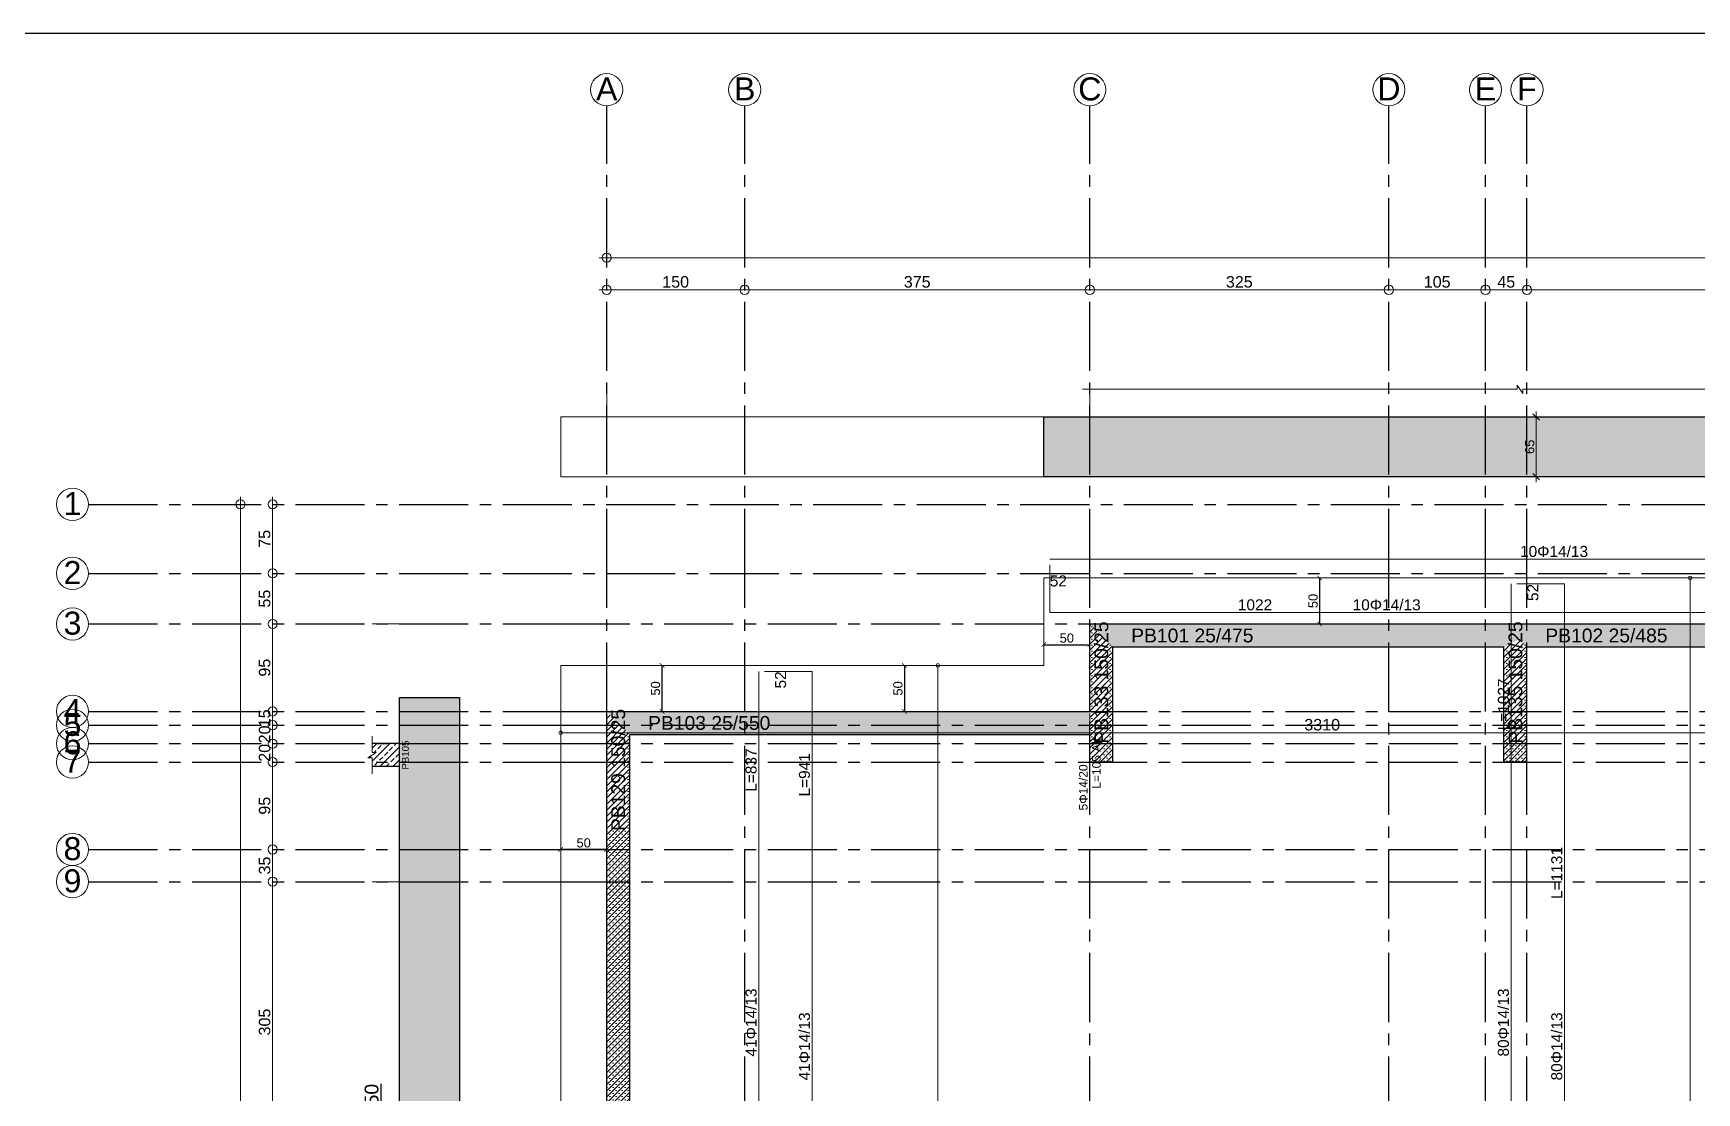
# Model space of a CAD drawing. Header units: millimetres. Extents: x 2232 to 85269, y -3593 to 5869.
# Drawn here: x 11130 to 12938, y 4718 to 5869 of the extents above; entities that cross this region are included whole.
import ezdxf

# ---------------------------------------------------------------- set-up
doc = ezdxf.new("R2010")
doc.units = ezdxf.units.MM
doc.linetypes.add('CENTER2', pattern=[112.5, 75, -12.5, 12.5, -12.5])
doc.linetypes.add('DASHDOT2', pattern=[12.7, 6.35, -3.175, 0, -3.175])
doc.layers.add('aks', color=251, linetype='DASHDOT2', lineweight=35)
for name, color, linetype in [('Donatı Topl. Uzun. Yazısı', 7, 'Continuous'), ('Donatı Uz. Yazısı', 7, 'Continuous'), ('Donatı Yazısı', 7, 'Continuous'), ('Donatı Çizgisi', 7, 'Continuous'), ('Panel', 7, 'Continuous'), ('Standart', 7, 'Continuous'), ('Ölçülendirme', 7, 'Continuous')]:
    doc.layers.add(name, color=color, linetype=linetype)
doc.styles.add('arial_1_18', font='arial.ttf', dxfattribs={"height": 0.2})
doc.styles.get("Standard").update_dxf_attribs({"font": 'arial.ttf'})
doc.dimstyles.new('zulay iç ölçü', dxfattribs={"dimtxt": 10, "dimasz": 5, "dimexe": 0.18, "dimexo": 0, "dimgap": 2, "dimtad": 3, "dimdec": 0, "dimzin": 0, "dimdsep": 46, "dimtxsty": 'Standard', "dimblk": 'ARCHTICK', "dimcen": 0.09, "dimse1": 1, "dimse2": 1, "dimadec": 0, "dimazin": 0, "dimtfac": 1, "dimtdec": 0, "dimtix": 1, "dimtofl": 0, "dimtmove": 0, "dimatfit": 3, "dimldrblk": 'ARCHTICK', "dimfxl": 1, "dimtolj": 1, "dimtzin": 0, "dimarcsym": 0})
pattern_1 = [(45, (0, 0), (-7.071068, 7.071068), []), (45, (7.071, 0), (-7.071068, 7.071068), [5, -2.5])]
pattern_2 = [(45, (0, 0), (-3.314563, 3.314563), []), (45, (3.3146, 0), (-3.314563, 3.314563), [0, -4.6875])]

# ---------------------------------------------------------------- blocks, each defined once
blk = doc.blocks.new('IDE966Entity7595')
at = {"layer": 'Standart', "linetype": 'Continuous', "lineweight": -3}
h = blk.add_hatch(dxfattribs=at)
h.set_pattern_fill('ANSI33', color=171, scale=40, style=0)
h.set_pattern_definition(pattern_1)
h.paths.add_polyline_path([(1510, 2360), (475, 2360), (475, 2425), (1510, 2425)])
at = {"layer": 'Standart', "color": 1, "linetype": 'Continuous', "lineweight": 5}
for points in [[(989.5, 2455), (989.5, 2459.5)], [(989.5, 2459.5), (995.5, 2450.5)], [(517, 2455), (989.5, 2455)], [(995.5, 2450.5), (995.5, 2455)], [(995.5, 2455), (1468, 2455)], [(1006, 2425), (1014, 2425)], [(1006.5, 2428.5), (1013.5, 2421.5)], [(1010, 2354), (1010, 2431)], [(1006, 2360), (1014, 2360)], [(1006.5, 2363.5), (1013.5, 2356.5)]]:
    blk.add_lwpolyline(points, dxfattribs=at)
at = {"layer": 'Standart', "color": 163, "linetype": 'Continuous', "lineweight": 5}
for points in [[(0, 2425), (0, 2455)], [(525, 2425), (525, 2455)], [(-50, 2425), (-50, 2360)], [(-50, 2425), (0, 2425)], [(0, 2425), (475, 2425)], [(475, 2360), (-50, 2360)]]:
    blk.add_lwpolyline(points, dxfattribs=at)
at = {"layer": 'Standart', "color": 159, "linetype": 'Continuous', "lineweight": -3}
for points in [[(475, 2360), (475, 2425)], [(475, 2425), (525, 2425)], [(525, 2425), (1460, 2425)], [(1510, 2360), (475, 2360)]]:
    blk.add_lwpolyline(points, dxfattribs=at)
at = {"layer": 'Standart', "color": 1, "linetype": 'Continuous', "lineweight": 5, "style": 'arial_1_18'}
blk.add_text('65', height=10, rotation=90, dxfattribs=at).set_placement((1008, 2384.7))
blk = doc.blocks.new('IDE966Entity7597')
at = {"layer": 'Standart', "linetype": 'Continuous', "lineweight": -3}
h = blk.add_hatch(dxfattribs=at)
h.set_pattern_fill('ANSI33', color=171, scale=40, style=0)
h.set_pattern_definition(pattern_1)
h.paths.add_polyline_path([(-160, 2120), (-160, 210), (-225, 210), (-225, 2120)])
h = blk.add_hatch(dxfattribs=at)
h.set_pattern_fill('ANSI33', color=171, scale=40, style=0)
h.set_pattern_definition(pattern_1)
h.paths.add_polyline_path([(-250.5, 2060.5), (-255, 2060.5), (-255, 2070), (-225, 2070), (-225, 2045), (-255, 2045), (-255, 2054.5), (-259.5, 2054.5)])
h = blk.add_hatch(dxfattribs=at)
h.set_pattern_fill('ANSI33', color=171, scale=40, style=0)
h.set_pattern_definition(pattern_1)
h.paths.add_polyline_path([(-250.5, 275.5), (-255, 275.5), (-255, 285), (-225, 285), (-225, 260), (-255, 260), (-255, 269.5), (-259.5, 269.5)])
at = {"layer": 'Standart', "color": 163, "linetype": 'Continuous', "lineweight": 5}
for points in [[(-225, 2200), (-255, 2200)], [(-225, 1920), (-255, 1920)], [(-225, 1570), (-255, 1570)], [(-225, 1315), (-255, 1315)], [(-225, 1015), (-255, 1015)], [(-225, 785), (-255, 785)], [(-225, 760), (-255, 760)], [(-225, 410), (-255, 410)], [(-225, 130), (-255, 130)]]:
    blk.add_lwpolyline(points, dxfattribs=at)
at = {"layer": 'Standart', "color": 159, "linetype": 'Continuous', "lineweight": -3}
for points in [[(-225, 2120), (-160, 2120)], [(-225, 2070), (-225, 2120)], [(-160, 2120), (-160, 210)], [(-225, 2070), (-255, 2070)], [(-225, 2045), (-225, 2070)], [(-225, 2045), (-255, 2045)], [(-225, 1920), (-225, 2045)], [(-225, 1570), (-225, 1920)], [(-225, 1315), (-225, 1570)], [(-225, 1015), (-225, 1315)], [(-225, 785), (-225, 1015)], [(-225, 760), (-225, 785)], [(-225, 410), (-225, 760)], [(-225, 285), (-225, 410)], [(-225, 285), (-255, 285)], [(-225, 260), (-225, 285)], [(-225, 260), (-255, 260)], [(-225, 210), (-225, 260)], [(-160, 210), (-225, 210)]]:
    blk.add_lwpolyline(points, dxfattribs=at)
at = {"layer": 'Standart', "color": 1, "linetype": 'Continuous', "lineweight": 5}
for points in [[(-255, 2060.5), (-255, 2078)], [(-259.5, 2054.5), (-250.5, 2060.5)], [(-255, 2054.5), (-259.5, 2054.5)], [(-250.5, 2060.5), (-255, 2060.5)], [(-255, 2037), (-255, 2054.5)], [(-255, 1445.5), (-255, 1578)], [(-259.5, 1439.5), (-250.5, 1445.5)], [(-255, 1439.5), (-259.5, 1439.5)], [(-250.5, 1445.5), (-255, 1445.5)], [(-255, 1307), (-255, 1439.5)], [(-231, 1182.5), (-154, 1182.5)], [(-221.5, 1186), (-228.5, 1179)], [(-225, 1186.5), (-225, 1178.5)], [(-156.5, 1186), (-163.5, 1179)], [(-160, 1186.5), (-160, 1178.5)], [(-255, 775.5), (-255, 793)], [(-259.5, 769.5), (-250.5, 775.5)], [(-255, 769.5), (-259.5, 769.5)], [(-250.5, 775.5), (-255, 775.5)], [(-255, 752), (-255, 769.5)], [(-255, 275.5), (-255, 293)], [(-259.5, 269.5), (-250.5, 275.5)], [(-250.5, 275.5), (-255, 275.5)], [(-255, 269.5), (-259.5, 269.5)], [(-255, 252), (-255, 269.5)]]:
    blk.add_lwpolyline(points, dxfattribs=at)
at = {"layer": 'Standart', "color": 253, "linetype": 'Continuous', "lineweight": -3}
for points in [[(-245, 1652.5), (-245, 1700.3)], [(-235, 1647.5), (-245, 1652.5)], [(-235, 1637.5), (-235, 1647.5)], [(-235, 1647.5), (-225, 1642.5)], [(-225, 1642.5), (-235, 1637.5)], [(-225, 1642.5), (-225, 1642.5)]]:
    blk.add_lwpolyline(points, dxfattribs=at)
at = {"layer": 'Standart', "color": 250, "linetype": 'Continuous', "lineweight": 5, "style": 'arial_1_18'}
for s, p in [('PB105', (-215, 2041.8)), ('PB117', (-215, 256.8))]:
    blk.add_text(s, height=7.5, rotation=90, dxfattribs=at).set_placement(p)
at = {"layer": 'Standart', "color": 253, "linetype": 'Continuous', "lineweight": -3, "style": 'arial_1_18'}
blk.add_text('-2.50', height=15, rotation=90, dxfattribs=at).set_placement((-248, 1652.5))
at = {"layer": 'Standart', "color": 166, "linetype": 'Continuous', "lineweight": 5, "style": 'arial_1_18'}
blk.add_text('2-2 KESİTİ', height=20, rotation=90, dxfattribs=at).set_placement((-130, 1096.7))
at = {"layer": 'Standart', "color": 1, "linetype": 'Continuous', "lineweight": 5, "style": 'arial_1_18'}
blk.add_text('65', height=10, dxfattribs=at).set_placement((-200.3, 1184.5))
blk = doc.blocks.new('IDE966Entity7682')
at = {"layer": 'Panel', "linetype": 'Continuous', "lineweight": 5}
h = blk.add_hatch(dxfattribs=at)
h.set_pattern_fill('SACNCR', color=163, scale=50, style=0)
h.set_pattern_definition(pattern_2)
h.paths.add_polyline_path([(1000, 2175), (1000, 2050), (975, 2050), (975, 2175), (991.7, 2183.3)])
blk = doc.blocks.new('IDE966Entity7683')
at = {"layer": 'Panel', "color": 164, "linetype": 'Continuous', "lineweight": -3}
blk.add_lwpolyline([(1000, 2050), (975, 2050)], dxfattribs=at)
blk = doc.blocks.new('IDE966Entity7684')
at = {"layer": 'Panel', "color": 164, "linetype": 'Continuous', "lineweight": -3}
blk.add_lwpolyline([(1000, 2050), (1000, 2175)], dxfattribs=at)
blk = doc.blocks.new('IDE966Entity7685')
at = {"layer": 'Panel', "color": 164, "linetype": 'Continuous', "lineweight": -3}
blk.add_lwpolyline([(975, 2050), (975, 2175)], dxfattribs=at)
blk = doc.blocks.new('IDE966Entity7686')
at = {"layer": 'Panel', "color": 159, "linetype": 'Continuous', "lineweight": -3, "style": 'arial_1_18'}
blk.add_text('PB135 150/25', height=15, rotation=90, dxfattribs=at).set_placement((995, 2070))
blk = doc.blocks.new('IDE966Entity7699')
at = {"layer": 'Panel', "linetype": 'Continuous', "lineweight": 5}
h = blk.add_hatch(dxfattribs=at)
h.set_pattern_fill('SACNCR', color=163, scale=50, style=0)
h.set_pattern_definition(pattern_2)
h.paths.add_polyline_path([(550, 2175), (550, 2050), (525, 2050), (525, 2200)])
blk = doc.blocks.new('IDE966Entity7700')
at = {"layer": 'Panel', "color": 164, "linetype": 'Continuous', "lineweight": -3}
blk.add_lwpolyline([(550, 2050), (525, 2050)], dxfattribs=at)
blk = doc.blocks.new('IDE966Entity7701')
at = {"layer": 'Panel', "color": 164, "linetype": 'Continuous', "lineweight": -3}
blk.add_lwpolyline([(550, 2050), (550, 2175)], dxfattribs=at)
blk = doc.blocks.new('IDE966Entity7702')
at = {"layer": 'Panel', "color": 164, "linetype": 'Continuous', "lineweight": -3}
blk.add_lwpolyline([(525, 2050), (525, 2080)], dxfattribs=at)
blk = doc.blocks.new('IDE966Entity7703')
at = {"layer": 'Panel', "color": 164, "linetype": 'Continuous', "lineweight": -3}
blk.add_lwpolyline([(525, 2105), (525, 2200)], dxfattribs=at)
blk = doc.blocks.new('IDE966Entity7704')
at = {"layer": 'Panel', "color": 159, "linetype": 'Continuous', "lineweight": -3, "style": 'arial_1_18'}
blk.add_text('PB133 150/25', height=15, rotation=90, dxfattribs=at).set_placement((545, 2070))
blk = doc.blocks.new('IDE966Entity7705')
at = {"layer": 'Panel', "linetype": 'Continuous', "lineweight": 5}
h = blk.add_hatch(dxfattribs=at)
h.set_pattern_fill('SACNCR', color=163, scale=50, style=0)
h.set_pattern_definition(pattern_2)
h.paths.add_polyline_path([(25, 2080), (25, 1955), (0, 1955), (0, 2105)])
blk = doc.blocks.new('IDE966Entity7706')
at = {"layer": 'Panel', "color": 164, "linetype": 'Continuous', "lineweight": -3}
blk.add_lwpolyline([(25, 1955), (25, 2080)], dxfattribs=at)
blk = doc.blocks.new('IDE966Entity7707')
at = {"layer": 'Panel', "color": 164, "linetype": 'Continuous', "lineweight": -3}
blk.add_lwpolyline([(0, 1955), (0, 2105)], dxfattribs=at)
blk = doc.blocks.new('IDE966Entity7708')
at = {"layer": 'Panel', "color": 159, "linetype": 'Continuous', "lineweight": -3, "style": 'arial_1_18'}
blk.add_text('PB129 150/25', height=15, rotation=90, dxfattribs=at).set_placement((20, 1975))
blk = doc.blocks.new('IDE966Entity7789')
at = {"layer": 'aks', "color": 251, "linetype": 'CENTER2', "lineweight": -3}
blk.add_lwpolyline([(-563, 2330), (3773, 2330)], dxfattribs=at)
blk = doc.blocks.new('IDE966Entity7790')
at = {"layer": 'aks', "color": 30, "linetype": 'Continuous', "lineweight": 5}
blk.add_circle((-580.5, 2330), 17.5, dxfattribs=at)
blk = doc.blocks.new('IDE966Entity7791')
at = {"layer": 'aks', "color": 1, "linetype": 'Continuous', "lineweight": 5, "style": 'arial_1_18'}
blk.add_text('1', height=25, dxfattribs=at).set_placement((-590.2, 2318.4))
blk = doc.blocks.new('IDE966Entity7794')
at = {"layer": 'aks', "color": 251, "linetype": 'CENTER2', "lineweight": -3}
blk.add_lwpolyline([(-563, 2255), (3773, 2255)], dxfattribs=at)
blk = doc.blocks.new('IDE966Entity7795')
at = {"layer": 'aks', "color": 30, "linetype": 'Continuous', "lineweight": 5}
blk.add_circle((-580.5, 2255), 17.5, dxfattribs=at)
blk = doc.blocks.new('IDE966Entity7796')
at = {"layer": 'aks', "color": 1, "linetype": 'Continuous', "lineweight": 5, "style": 'arial_1_18'}
blk.add_text('2', height=25, dxfattribs=at).set_placement((-590.2, 2243.4))
blk = doc.blocks.new('IDE966Entity7799')
at = {"layer": 'aks', "color": 251, "linetype": 'CENTER2', "lineweight": -3}
blk.add_lwpolyline([(-563, 2200), (-50, 2200)], dxfattribs=at)
blk = doc.blocks.new('IDE966Entity7801')
at = {"layer": 'aks', "color": 251, "linetype": 'CENTER2', "lineweight": -3}
blk.add_lwpolyline([(-50, 2200), (3260, 2200)], dxfattribs=at)
blk = doc.blocks.new('IDE966Entity7802')
at = {"layer": 'aks', "color": 30, "linetype": 'Continuous', "lineweight": 5}
blk.add_circle((-580.5, 2200), 17.5, dxfattribs=at)
blk = doc.blocks.new('IDE966Entity7803')
at = {"layer": 'aks', "color": 1, "linetype": 'Continuous', "lineweight": 5, "style": 'arial_1_18'}
blk.add_text('3', height=25, dxfattribs=at).set_placement((-590.2, 2188.4))
blk = doc.blocks.new('IDE966Entity7806')
at = {"layer": 'aks', "color": 251, "linetype": 'CENTER2', "lineweight": -3}
blk.add_lwpolyline([(-563, 2050), (-50, 2050)], dxfattribs=at)
blk = doc.blocks.new('IDE966Entity7808')
at = {"layer": 'aks', "color": 251, "linetype": 'CENTER2', "lineweight": -3}
blk.add_lwpolyline([(-50, 2050), (3260, 2050)], dxfattribs=at)
blk = doc.blocks.new('IDE966Entity7809')
at = {"layer": 'aks', "color": 30, "linetype": 'Continuous', "lineweight": 5}
blk.add_circle((-580.5, 2050), 17.5, dxfattribs=at)
blk = doc.blocks.new('IDE966Entity7810')
at = {"layer": 'aks', "color": 1, "linetype": 'Continuous', "lineweight": 5, "style": 'arial_1_18'}
blk.add_text('7', height=25, dxfattribs=at).set_placement((-590.2, 2038.4))
blk = doc.blocks.new('IDE966Entity7813')
at = {"layer": 'aks', "color": 251, "linetype": 'CENTER2', "lineweight": -3}
blk.add_lwpolyline([(-563, 2105), (-50, 2105)], dxfattribs=at)
blk = doc.blocks.new('IDE966Entity7815')
at = {"layer": 'aks', "color": 251, "linetype": 'CENTER2', "lineweight": -3}
blk.add_lwpolyline([(-50, 2105), (3260, 2105)], dxfattribs=at)
blk = doc.blocks.new('IDE966Entity7816')
at = {"layer": 'aks', "color": 30, "linetype": 'Continuous', "lineweight": 5}
blk.add_circle((-580.5, 2105), 17.5, dxfattribs=at)
blk = doc.blocks.new('IDE966Entity7817')
at = {"layer": 'aks', "color": 1, "linetype": 'Continuous', "lineweight": 5, "style": 'arial_1_18'}
blk.add_text('4', height=25, dxfattribs=at).set_placement((-590.2, 2093.4))
blk = doc.blocks.new('IDE966Entity7820')
at = {"layer": 'aks', "color": 251, "linetype": 'CENTER2', "lineweight": -3}
blk.add_lwpolyline([(-563, 1955), (-50, 1955)], dxfattribs=at)
blk = doc.blocks.new('IDE966Entity7822')
at = {"layer": 'aks', "color": 251, "linetype": 'CENTER2', "lineweight": -3}
blk.add_lwpolyline([(-50, 1955), (3260, 1955)], dxfattribs=at)
blk = doc.blocks.new('IDE966Entity7823')
at = {"layer": 'aks', "color": 30, "linetype": 'Continuous', "lineweight": 5}
blk.add_circle((-580.5, 1955), 17.5, dxfattribs=at)
blk = doc.blocks.new('IDE966Entity7824')
at = {"layer": 'aks', "color": 1, "linetype": 'Continuous', "lineweight": 5, "style": 'arial_1_18'}
blk.add_text('8', height=25, dxfattribs=at).set_placement((-590.2, 1943.4))
blk = doc.blocks.new('IDE966Entity7827')
at = {"layer": 'aks', "color": 251, "linetype": 'CENTER2', "lineweight": -3}
blk.add_lwpolyline([(-563, 2090), (-50, 2090)], dxfattribs=at)
blk = doc.blocks.new('IDE966Entity7829')
at = {"layer": 'aks', "color": 251, "linetype": 'CENTER2', "lineweight": -3}
blk.add_lwpolyline([(-50, 2090), (3260, 2090)], dxfattribs=at)
blk = doc.blocks.new('IDE966Entity7830')
at = {"layer": 'aks', "color": 30, "linetype": 'Continuous', "lineweight": 5}
blk.add_circle((-580.5, 2090), 17.5, dxfattribs=at)
blk = doc.blocks.new('IDE966Entity7831')
at = {"layer": 'aks', "color": 1, "linetype": 'Continuous', "lineweight": 5, "style": 'arial_1_18'}
blk.add_text('5', height=25, dxfattribs=at).set_placement((-590.2, 2078.4))
blk = doc.blocks.new('IDE966Entity7834')
at = {"layer": 'aks', "color": 251, "linetype": 'CENTER2', "lineweight": -3}
blk.add_lwpolyline([(-563, 2070), (-50, 2070)], dxfattribs=at)
blk = doc.blocks.new('IDE966Entity7836')
at = {"layer": 'aks', "color": 251, "linetype": 'CENTER2', "lineweight": -3}
blk.add_lwpolyline([(-50, 2070), (3260, 2070)], dxfattribs=at)
blk = doc.blocks.new('IDE966Entity7837')
at = {"layer": 'aks', "color": 30, "linetype": 'Continuous', "lineweight": 5}
blk.add_circle((-580.5, 2070), 17.5, dxfattribs=at)
blk = doc.blocks.new('IDE966Entity7838')
at = {"layer": 'aks', "color": 1, "linetype": 'Continuous', "lineweight": 5, "style": 'arial_1_18'}
blk.add_text('6', height=25, dxfattribs=at).set_placement((-590.2, 2058.4))
blk = doc.blocks.new('IDE966Entity7841')
at = {"layer": 'aks', "color": 251, "linetype": 'CENTER2', "lineweight": -3}
blk.add_lwpolyline([(-563, 1920), (-50, 1920)], dxfattribs=at)
blk = doc.blocks.new('IDE966Entity7843')
at = {"layer": 'aks', "color": 251, "linetype": 'CENTER2', "lineweight": -3}
blk.add_lwpolyline([(-50, 1920), (3260, 1920)], dxfattribs=at)
blk = doc.blocks.new('IDE966Entity7844')
at = {"layer": 'aks', "color": 30, "linetype": 'Continuous', "lineweight": 5}
blk.add_circle((-580.5, 1920), 17.5, dxfattribs=at)
blk = doc.blocks.new('IDE966Entity7845')
at = {"layer": 'aks', "color": 1, "linetype": 'Continuous', "lineweight": 5, "style": 'arial_1_18'}
blk.add_text('9', height=25, dxfattribs=at).set_placement((-590.2, 1908.4))
blk = doc.blocks.new('IDE966Entity7964')
at = {"layer": 'aks', "color": 251, "linetype": 'CENTER2', "lineweight": -3}
blk.add_lwpolyline([(150, 2250), (150, 2763)], dxfattribs=at)
blk = doc.blocks.new('IDE966Entity7965')
at = {"layer": 'aks', "color": 251, "linetype": 'CENTER2', "lineweight": -3}
blk.add_lwpolyline([(150, 80), (150, 2250)], dxfattribs=at)
blk = doc.blocks.new('IDE966Entity7968')
at = {"layer": 'aks', "color": 30, "linetype": 'Continuous', "lineweight": 5}
blk.add_circle((150, 2780.5), 17.5, dxfattribs=at)
blk = doc.blocks.new('IDE966Entity7969')
at = {"layer": 'aks', "color": 1, "linetype": 'Continuous', "lineweight": 5, "style": 'arial_1_18'}
blk.add_text('B', height=25, dxfattribs=at).set_placement((138.4, 2768.9))
blk = doc.blocks.new('IDE966Entity7971')
at = {"layer": 'aks', "color": 251, "linetype": 'CENTER2', "lineweight": -3}
blk.add_lwpolyline([(0, 2250), (0, 2763)], dxfattribs=at)
blk = doc.blocks.new('IDE966Entity7972')
at = {"layer": 'aks', "color": 251, "linetype": 'CENTER2', "lineweight": -3}
blk.add_lwpolyline([(0, 80), (0, 2250)], dxfattribs=at)
blk = doc.blocks.new('IDE966Entity7975')
at = {"layer": 'aks', "color": 30, "linetype": 'Continuous', "lineweight": 5}
blk.add_circle((0, 2780.5), 17.5, dxfattribs=at)
blk = doc.blocks.new('IDE966Entity7976')
at = {"layer": 'aks', "color": 1, "linetype": 'Continuous', "lineweight": 5, "style": 'arial_1_18'}
blk.add_text('A', height=25, dxfattribs=at).set_placement((-11.6, 2768.9))
blk = doc.blocks.new('IDE966Entity8034')
at = {"layer": 'aks', "color": 251, "linetype": 'CENTER2', "lineweight": -3}
blk.add_lwpolyline([(525, 2250), (525, 2763)], dxfattribs=at)
blk = doc.blocks.new('IDE966Entity8035')
at = {"layer": 'aks', "color": 251, "linetype": 'CENTER2', "lineweight": -3}
blk.add_lwpolyline([(525, 80), (525, 2250)], dxfattribs=at)
blk = doc.blocks.new('IDE966Entity8038')
at = {"layer": 'aks', "color": 30, "linetype": 'Continuous', "lineweight": 5}
blk.add_circle((525, 2780.5), 17.5, dxfattribs=at)
blk = doc.blocks.new('IDE966Entity8039')
at = {"layer": 'aks', "color": 1, "linetype": 'Continuous', "lineweight": 5, "style": 'arial_1_18'}
blk.add_text('C', height=25, dxfattribs=at).set_placement((512.4, 2768.9))
blk = doc.blocks.new('IDE966Entity8041')
at = {"layer": 'aks', "color": 251, "linetype": 'CENTER2', "lineweight": -3}
blk.add_lwpolyline([(1000, 2250), (1000, 2763)], dxfattribs=at)
blk = doc.blocks.new('IDE966Entity8042')
at = {"layer": 'aks', "color": 251, "linetype": 'CENTER2', "lineweight": -3}
blk.add_lwpolyline([(1000, 80), (1000, 2250)], dxfattribs=at)
blk = doc.blocks.new('IDE966Entity8045')
at = {"layer": 'aks', "color": 30, "linetype": 'Continuous', "lineweight": 5}
blk.add_circle((1000, 2780.5), 17.5, dxfattribs=at)
blk = doc.blocks.new('IDE966Entity8046')
at = {"layer": 'aks', "color": 1, "linetype": 'Continuous', "lineweight": 5, "style": 'arial_1_18'}
blk.add_text('F', height=25, dxfattribs=at).set_placement((989.3, 2768.9))
blk = doc.blocks.new('IDE966Entity8048')
at = {"layer": 'aks', "color": 251, "linetype": 'CENTER2', "lineweight": -3}
blk.add_lwpolyline([(850, 2250), (850, 2763)], dxfattribs=at)
blk = doc.blocks.new('IDE966Entity8049')
at = {"layer": 'aks', "color": 251, "linetype": 'CENTER2', "lineweight": -3}
blk.add_lwpolyline([(850, 80), (850, 2250)], dxfattribs=at)
blk = doc.blocks.new('IDE966Entity8052')
at = {"layer": 'aks', "color": 30, "linetype": 'Continuous', "lineweight": 5}
blk.add_circle((850, 2780.5), 17.5, dxfattribs=at)
blk = doc.blocks.new('IDE966Entity8053')
at = {"layer": 'aks', "color": 1, "linetype": 'Continuous', "lineweight": 5, "style": 'arial_1_18'}
blk.add_text('D', height=25, dxfattribs=at).set_placement((837.4, 2768.9))
blk = doc.blocks.new('IDE966Entity8104')
at = {"layer": 'aks', "color": 251, "linetype": 'CENTER2', "lineweight": -3}
blk.add_lwpolyline([(955, 2250), (955, 2763)], dxfattribs=at)
blk = doc.blocks.new('IDE966Entity8105')
at = {"layer": 'aks', "color": 251, "linetype": 'CENTER2', "lineweight": -3}
blk.add_lwpolyline([(955, 80), (955, 2250)], dxfattribs=at)
blk = doc.blocks.new('IDE966Entity8108')
at = {"layer": 'aks', "color": 30, "linetype": 'Continuous', "lineweight": 5}
blk.add_circle((955, 2780.5), 17.5, dxfattribs=at)
blk = doc.blocks.new('IDE966Entity8109')
at = {"layer": 'aks', "color": 1, "linetype": 'Continuous', "lineweight": 5, "style": 'arial_1_18'}
blk.add_text('E', height=25, dxfattribs=at).set_placement((943.4, 2768.9))
blk = doc.blocks.new('IDE966Entity8130')
at = {"layer": 'Panel', "linetype": 'Continuous', "lineweight": 5}
h = blk.add_hatch(dxfattribs=at)
h.set_pattern_fill('SACNCR', color=163, scale=50, style=0)
h.set_pattern_definition(pattern_2)
h.paths.add_polyline_path([(1460, 2200), (1435, 2175), (1000, 2175), (991.7, 2183.3), (1000, 2200)])
blk = doc.blocks.new('IDE966Entity8131')
at = {"layer": 'Panel', "color": 164, "linetype": 'Continuous', "lineweight": -3}
blk.add_lwpolyline([(1000, 2175), (1435, 2175)], dxfattribs=at)
blk = doc.blocks.new('IDE966Entity8132')
at = {"layer": 'Panel', "color": 164, "linetype": 'Continuous', "lineweight": -3}
blk.add_lwpolyline([(1000, 2200), (1460, 2200)], dxfattribs=at)
blk = doc.blocks.new('IDE966Entity8133')
at = {"layer": 'Panel', "color": 159, "linetype": 'Continuous', "lineweight": -3, "style": 'arial_1_18'}
blk.add_text('PB102 25/485', height=15, dxfattribs=at).set_placement((1020, 2180))
blk = doc.blocks.new('IDE966Entity8134')
at = {"layer": 'Panel', "linetype": 'Continuous', "lineweight": 5}
h = blk.add_hatch(dxfattribs=at)
h.set_pattern_fill('SACNCR', color=163, scale=50, style=0)
h.set_pattern_definition(pattern_2)
h.paths.add_polyline_path([(991.7, 2183.3), (975, 2175), (550, 2175), (525, 2200), (1000, 2200)])
blk = doc.blocks.new('IDE966Entity8135')
at = {"layer": 'Panel', "color": 164, "linetype": 'Continuous', "lineweight": -3}
blk.add_lwpolyline([(550, 2175), (975, 2175)], dxfattribs=at)
blk = doc.blocks.new('IDE966Entity8136')
at = {"layer": 'Panel', "color": 164, "linetype": 'Continuous', "lineweight": -3}
blk.add_lwpolyline([(525, 2200), (1000, 2200)], dxfattribs=at)
blk = doc.blocks.new('IDE966Entity8137')
at = {"layer": 'Panel', "color": 159, "linetype": 'Continuous', "lineweight": -3, "style": 'arial_1_18'}
blk.add_text('PB101 25/475', height=15, dxfattribs=at).set_placement((570, 2180))
blk = doc.blocks.new('IDE966Entity8138')
at = {"layer": 'Panel', "linetype": 'Continuous', "lineweight": 5}
h = blk.add_hatch(dxfattribs=at)
h.set_pattern_fill('SACNCR', color=163, scale=50, style=0)
h.set_pattern_definition(pattern_2)
h.paths.add_polyline_path([(525, 2105), (525, 2080), (25, 2080), (0, 2105)])
blk = doc.blocks.new('IDE966Entity8139')
at = {"layer": 'Panel', "color": 164, "linetype": 'Continuous', "lineweight": -3}
blk.add_lwpolyline([(25, 2080), (525, 2080)], dxfattribs=at)
blk = doc.blocks.new('IDE966Entity8140')
at = {"layer": 'Panel', "color": 164, "linetype": 'Continuous', "lineweight": -3}
blk.add_lwpolyline([(0, 2105), (525, 2105)], dxfattribs=at)
blk = doc.blocks.new('IDE966Entity8141')
at = {"layer": 'Panel', "color": 159, "linetype": 'Continuous', "lineweight": -3, "style": 'arial_1_18'}
blk.add_text('PB103 25/550', height=15, dxfattribs=at).set_placement((45, 2085))
blk = doc.blocks.new('IDE966Entity8174')
at = {"layer": 'Panel', "linetype": 'Continuous', "lineweight": 5}
h = blk.add_hatch(dxfattribs=at)
h.set_pattern_fill('SACNCR', color=163, scale=50, style=0)
h.set_pattern_definition(pattern_2)
h.paths.add_polyline_path([(25, 1525), (16.7, 1516.7), (0, 1525), (0, 1955), (25, 1955)])
blk = doc.blocks.new('IDE966Entity8175')
at = {"layer": 'Panel', "color": 164, "linetype": 'Continuous', "lineweight": -3}
blk.add_lwpolyline([(25, 1525), (25, 1955)], dxfattribs=at)
blk = doc.blocks.new('IDE966Entity8176')
at = {"layer": 'Panel', "color": 164, "linetype": 'Continuous', "lineweight": -3}
blk.add_lwpolyline([(0, 1525), (0, 1955)], dxfattribs=at)
blk = doc.blocks.new('IDE966Entity8202')
at = {"layer": 'Standart', "color": 1, "linetype": 'Continuous', "lineweight": 5}
blk.add_lwpolyline([(-50, 175), (-50, 2105)], dxfattribs=at)
blk = doc.blocks.new('IDE966Entity8203')
at = {"layer": 'Standart', "color": 1, "linetype": 'Continuous', "lineweight": 5}
blk.add_lwpolyline([(-50, 2105), (-50, 175)], dxfattribs=at)
blk = doc.blocks.new('IDE966Entity8204')
at = {"layer": 'Standart', "color": 1, "linetype": 'Continuous', "lineweight": 5}
blk.add_lwpolyline([(-50, 2105), (-50, 2155)], dxfattribs=at)
blk = doc.blocks.new('IDE966Entity8205')
at = {"layer": 'Standart', "color": 1, "linetype": 'Continuous', "lineweight": 5}
blk.add_lwpolyline([(-50, 2155), (-50, 2105)], dxfattribs=at)
blk = doc.blocks.new('IDE966Entity8206')
at = {"layer": 'Standart', "color": 1, "linetype": 'Continuous', "lineweight": 5}
blk.add_lwpolyline([(-50, 2155), (475, 2155)], dxfattribs=at)
blk = doc.blocks.new('IDE966Entity8207')
at = {"layer": 'Standart', "color": 1, "linetype": 'Continuous', "lineweight": 5}
blk.add_lwpolyline([(475, 2155), (-50, 2155)], dxfattribs=at)
blk = doc.blocks.new('IDE966Entity8208')
at = {"layer": 'Standart', "color": 1, "linetype": 'Continuous', "lineweight": 5}
blk.add_lwpolyline([(475, 2155), (475, 2200)], dxfattribs=at)
blk = doc.blocks.new('IDE966Entity8209')
at = {"layer": 'Standart', "color": 1, "linetype": 'Continuous', "lineweight": 5}
blk.add_lwpolyline([(475, 2200), (475, 2155)], dxfattribs=at)
blk = doc.blocks.new('IDE966Entity8210')
at = {"layer": 'Standart', "color": 1, "linetype": 'Continuous', "lineweight": 5}
blk.add_lwpolyline([(475, 2200), (475, 2250)], dxfattribs=at)
blk = doc.blocks.new('IDE966Entity8211')
at = {"layer": 'Standart', "color": 1, "linetype": 'Continuous', "lineweight": 5}
blk.add_lwpolyline([(475, 2250), (475, 2200)], dxfattribs=at)
blk = doc.blocks.new('IDE966Entity8212')
at = {"layer": 'Standart', "color": 1, "linetype": 'Continuous', "lineweight": 5}
blk.add_lwpolyline([(475, 2250), (1460, 2250)], dxfattribs=at)
blk = doc.blocks.new('IDE966Entity8213')
at = {"layer": 'Standart', "color": 1, "linetype": 'Continuous', "lineweight": 5}
blk.add_lwpolyline([(1460, 2250), (475, 2250)], dxfattribs=at)
blk = doc.blocks.new('IDE966Entity8223')
at = {"layer": 'Ölçülendirme', "color": 1, "linetype": 'Continuous', "lineweight": 5}
for points in [[(-398, -8), (-398, 2338)], [(-363, -8), (-363, 2338)]]:
    blk.add_lwpolyline(points, dxfattribs=at)
for centre in [(-398, 2330), (-363, 2330), (-363, 2255), (-363, 2200), (-363, 2105), (-363, 2090), (-363, 2070), (-363, 2050), (-363, 1955), (-363, 1920), (-363, 1615), (-363, 1570), (-363, 1525), (-363, 1465), (-363, 1375), (-363, 1315), (-363, 1240), (-363, 1175), (-363, 1125), (-363, 1090), (-363, 1015), (-363, 970), (-363, 955), (-363, 865), (-363, 805), (-363, 760), (-363, 715), (-363, 410), (-363, 375), (-363, 280), (-363, 260), (-363, 240), (-363, 225), (-363, 130), (-363, 75), (-398, 0), (-363, 0)]:
    blk.add_circle(centre, 5, dxfattribs=at)
at = {"layer": 'Ölçülendirme', "color": 1, "linetype": 'Continuous', "lineweight": 5, "style": 'arial_1_18'}
for s, p in [('75', (-365.5, 2282.8)), ('55', (-365.5, 2217.8)), ('95', (-365.5, 2142.8)), ('15', (-365.5, 2087.8)), ('20', (-365.5, 2070.3)), ('20', (-365.5, 2050.3)), ('95', (-365.5, 1992.8)), ('35', (-365.5, 1927.8)), ('305', (-365.5, 1752.9)), ('45', (-365.5, 1582.8)), ('45', (-365.5, 1537.8)), ('60', (-365.5, 1485.3)), ('90', (-365.5, 1410.3)), ('60', (-365.5, 1335.3)), ('75', (-365.5, 1267.8)), ('65', (-365.5, 1197.8)), ('2330', (-400.5, 1145.6)), ('50', (-365.5, 1140.3)), ('35', (-365.5, 1097.8)), ('75', (-365.5, 1042.8)), ('45', (-365.5, 982.8)), ('15', (-365.5, 952.8)), ('90', (-365.5, 900.3)), ('60', (-365.5, 825.3)), ('45', (-365.5, 772.8)), ('45', (-365.5, 727.8)), ('305', (-365.5, 547.9)), ('35', (-365.5, 382.8)), ('95', (-365.5, 317.8)), ('20', (-365.5, 260.3)), ('20', (-365.5, 240.3)), ('15', (-365.5, 222.8)), ('95', (-365.5, 167.8)), ('55', (-365.5, 92.8)), ('75', (-365.5, 27.8))]:
    blk.add_text(s, height=12.5, rotation=90, dxfattribs=at).set_placement(p)
blk = doc.blocks.new('IDE966Entity8224')
at = {"layer": 'Ölçülendirme', "color": 1, "linetype": 'Continuous', "lineweight": 5}
for points in [[(-8, 2598), (3268, 2598)], [(-8, 2563), (3268, 2563)]]:
    blk.add_lwpolyline(points, dxfattribs=at)
for centre in [(0, 2598), (0, 2563), (150, 2563), (525, 2563), (850, 2563), (955, 2563), (1000, 2563)]:
    blk.add_circle(centre, 5, dxfattribs=at)
at = {"layer": 'Ölçülendirme', "color": 1, "linetype": 'Continuous', "lineweight": 5, "style": 'arial_1_18'}
for s, p in [('150', (60.4, 2565.5)), ('375', (322.9, 2565.5)), ('325', (672.9, 2565.5)), ('105', (887.9, 2565.5)), ('45', (967.8, 2565.5))]:
    blk.add_text(s, height=12.5, dxfattribs=at).set_placement(p)
blk = doc.blocks.new('IDE966Entity8232')
at = {"layer": 'Donatı Çizgisi', "color": 5, "linetype": 'Continuous', "lineweight": 5}
for points in [[(481.5, 2270.3), (1503.5, 2270.3)], [(481.5, 2264.3), (481.5, 2212.3)], [(982.9, 1216.5), (982.9, 2243.5)], [(1040.9, 2243.5), (988.9, 2243.5)], [(1040.9, 1164.5), (1040.9, 2243.5)], [(481.5, 2212.3), (1503.5, 2212.3)], [(165.4, 1311.5), (165.4, 2148.5)], [(223.4, 2148.5), (171.4, 2148.5)], [(223.4, 1259.5), (223.4, 2148.5)], [(525, 1997.4), (525, 2102.6)]]:
    blk.add_lwpolyline(points, dxfattribs=at)
at = {"layer": 'Donatı Topl. Uzun. Yazısı', "color": 1, "linetype": 'Continuous', "lineweight": 5, "style": 'arial_1_18'}
for s, height, p in [('L=1027', 12, (980.4, 2084.4)), ('L=837', 12, (162.9, 2017.7)), ('L=105 Alt', 9.28, (536.8, 2021.1)), ('L=941', 12, (220.9, 2012.5)), ('L=1131', 12, (1038.4, 1901.2))]:
    blk.add_text(s, height=height, rotation=90, dxfattribs=at).set_placement(p)
at = {"layer": 'Donatı Uz. Yazısı', "color": 5, "linetype": 'Continuous', "lineweight": 5, "style": 'arial_1_18'}
for s, p in [('52', (481.5, 2240.8)), ('1022', (685.9, 2214.8))]:
    blk.add_text(s, height=12, dxfattribs=at).set_placement(p)
for p in [(1012.4, 2224.9), (194.9, 2129.9)]:
    blk.add_text('52', height=12, rotation=90, dxfattribs=at).set_placement(p)
at = {"layer": 'Donatı Yazısı', "color": 5, "linetype": 'Continuous', "lineweight": 5, "style": 'arial_1_18'}
for p in [(992.5, 2272.8), (810.6, 2214.8)]:
    blk.add_text('10Φ14/13', height=12, dxfattribs=at).set_placement(p)
for s, height, p in [('5Φ14/20', 9.28, (522.5, 1997.4)), ('41Φ14/13', 12, (162.9, 1730)), ('80Φ14/13', 12, (980.4, 1730)), ('41Φ14/13', 12, (220.9, 1704)), ('80Φ14/13', 12, (1038.4, 1704))]:
    blk.add_text(s, height=height, rotation=90, dxfattribs=at).set_placement(p)
blk = doc.blocks.new('IDE966Entity8233')
at = {"layer": 'Ölçülendirme', "color": 1, "linetype": 'Continuous', "lineweight": 5}
for points in [[(1177.4, 80), (1177.4, 2250)], [(359.9, 175), (359.9, 2155)], [(-50, 2081.8), (3260, 2081.8)]]:
    blk.add_lwpolyline(points, dxfattribs=at)
for centre in [(1177.4, 2250), (359.9, 2155), (-50, 2081.8)]:
    blk.add_circle(centre, 2, dxfattribs=at)
at = {"layer": 'Ölçülendirme', "color": 1, "linetype": 'Continuous', "lineweight": 5, "style": 'arial_1_18'}
blk.add_text('3310', height=12.5, dxfattribs=at).set_placement((758.1, 2084.3))
blk = doc.blocks.new('_ArchTick')
at = {"color": 0, "linetype": 'ByBlock', "const_width": 0.15}
blk.add_lwpolyline([(-0.5, -0.5), (0.5, 0.5)], dxfattribs=at)
blk = doc.blocks.new('*D3220')
at = {"color": 0, "lineweight": -2, "transparency": 16777216}
blk.add_line((11813.5, 5131.9), (11813.5, 5181.9), dxfattribs=at)
at = {"layer": 'Defpoints', "color": 0, "transparency": 16777216}
for p in [(11813.5, 5181.9), (11828.2, 5181.9), (11828.2, 5131.9)]:
    blk.add_point(p, dxfattribs=at)
at = {"color": 0, "lineweight": -2, "transparency": 16777216, "xscale": 5, "yscale": 5, "zscale": 5}
for p, rotation in [((11813.5, 5181.9), 90), ((11813.5, 5131.9), 270)]:
    blk.add_blockref('_ArchTick', p, dxfattribs=dict(at, rotation=rotation))
at = {"color": 0, "transparency": 16777216, "insert": (11806.3, 5156.9), "char_height": 10, "attachment_point": 5, "rotation": 90}
blk.add_mtext('\\A1;50', dxfattribs=at)
blk = doc.blocks.new('*D3221')
at = {"color": 0, "lineweight": -2, "transparency": 16777216}
blk.add_line((11753.2, 4981.9), (11703.2, 4981.9), dxfattribs=at)
at = {"layer": 'Defpoints', "color": 0, "transparency": 16777216}
for p in [(11703.2, 5000.7), (11753.2, 5000.7), (11703.2, 4981.9)]:
    blk.add_point(p, dxfattribs=at)
at = {"color": 0, "lineweight": -2, "transparency": 16777216, "xscale": 5, "yscale": 5, "zscale": 5, "rotation": 180}
blk.add_blockref('_ArchTick', (11703.2, 4981.9), dxfattribs=at)
at = {"color": 0, "lineweight": -2, "transparency": 16777216, "xscale": 5, "yscale": 5, "zscale": 5}
blk.add_blockref('_ArchTick', (11753.2, 4981.9), dxfattribs=at)
at = {"color": 0, "transparency": 16777216, "insert": (11728.2, 4989), "char_height": 10, "attachment_point": 5}
blk.add_mtext('\\A1;50', dxfattribs=at)
blk = doc.blocks.new('*D3238')
at = {"color": 0, "lineweight": -2, "transparency": 16777216}
blk.add_line((12528, 5226.9), (12528, 5276.9), dxfattribs=at)
at = {"layer": 'Defpoints', "color": 0, "transparency": 16777216}
for p in [(12515.7, 5276.9), (12528, 5276.9), (12515.7, 5226.9)]:
    blk.add_point(p, dxfattribs=at)
at = {"color": 0, "lineweight": -2, "transparency": 16777216, "xscale": 5, "yscale": 5, "zscale": 5}
for p, rotation in [((12528, 5276.9), 90), ((12528, 5226.9), 270)]:
    blk.add_blockref('_ArchTick', p, dxfattribs=dict(at, rotation=rotation))
at = {"color": 0, "transparency": 16777216, "insert": (12520.9, 5251.9), "char_height": 10, "attachment_point": 5, "rotation": 90}
blk.add_mtext('\\A1;50', dxfattribs=at)
blk = doc.blocks.new('*D3239')
at = {"color": 0, "lineweight": -2, "transparency": 16777216}
blk.add_line((12228.2, 5204.4), (12278.2, 5204.4), dxfattribs=at)
at = {"layer": 'Defpoints', "color": 0, "transparency": 16777216}
for p in [(12228.2, 5204.4), (12278.2, 5204.4), (12278.2, 5204.4)]:
    blk.add_point(p, dxfattribs=at)
at = {"color": 0, "lineweight": -2, "transparency": 16777216, "xscale": 5, "yscale": 5, "zscale": 5, "rotation": 180}
blk.add_blockref('_ArchTick', (12228.2, 5204.4), dxfattribs=at)
at = {"color": 0, "lineweight": -2, "transparency": 16777216, "xscale": 5, "yscale": 5, "zscale": 5}
blk.add_blockref('_ArchTick', (12278.2, 5204.4), dxfattribs=at)
at = {"color": 0, "transparency": 16777216, "insert": (12253.2, 5211.5), "char_height": 10, "attachment_point": 5}
blk.add_mtext('\\A1;50', dxfattribs=at)
blk = doc.blocks.new('*D3240')
at = {"color": 0, "lineweight": -2, "transparency": 16777216}
blk.add_line((12076.8, 5181.9), (12076.8, 5131.9), dxfattribs=at)
at = {"layer": 'Defpoints', "color": 0, "transparency": 16777216}
for p in [(12069.2, 5181.9), (12069.2, 5131.9), (12076.8, 5131.9)]:
    blk.add_point(p, dxfattribs=at)
at = {"color": 0, "lineweight": -2, "transparency": 16777216, "xscale": 5, "yscale": 5, "zscale": 5}
for p, rotation in [((12076.8, 5181.9), 90), ((12076.8, 5131.9), 270)]:
    blk.add_blockref('_ArchTick', p, dxfattribs=dict(at, rotation=rotation))
at = {"color": 0, "transparency": 16777216, "insert": (12069.7, 5156.9), "char_height": 10, "attachment_point": 5, "rotation": 90}
blk.add_mtext('\\A1;50', dxfattribs=at)

msp = doc.modelspace()

# ---------------------------------------------------------------- linework, layer by layer
msp.add_line((3332.4, 5868.7), (79990.7, 5868.7))

# ---------------------------------------------------------------- block references
at = {"layer": 'aks'}
for name in ['IDE966Entity7975', 'IDE966Entity7976', 'IDE966Entity7968', 'IDE966Entity7969', 'IDE966Entity8038', 'IDE966Entity8039', 'IDE966Entity8052', 'IDE966Entity8053', 'IDE966Entity8108', 'IDE966Entity8109', 'IDE966Entity8045', 'IDE966Entity8046', 'IDE966Entity7971', 'IDE966Entity7964', 'IDE966Entity8034', 'IDE966Entity8048', 'IDE966Entity8104', 'IDE966Entity8041', 'IDE966Entity7790', 'IDE966Entity7791', 'IDE966Entity7789', 'IDE966Entity7795', 'IDE966Entity7796', 'IDE966Entity7794', 'IDE966Entity7972', 'IDE966Entity7965', 'IDE966Entity8035', 'IDE966Entity8049', 'IDE966Entity8105', 'IDE966Entity8042', 'IDE966Entity7802', 'IDE966Entity7803', 'IDE966Entity7799', 'IDE966Entity7801', 'IDE966Entity7816', 'IDE966Entity7830', 'IDE966Entity7817', 'IDE966Entity7831', 'IDE966Entity7813', 'IDE966Entity7827', 'IDE966Entity7815', 'IDE966Entity7829', 'IDE966Entity7837', 'IDE966Entity7838', 'IDE966Entity7809', 'IDE966Entity7810', 'IDE966Entity7834', 'IDE966Entity7836', 'IDE966Entity7806', 'IDE966Entity7808', 'IDE966Entity7823', 'IDE966Entity7824', 'IDE966Entity7820', 'IDE966Entity7822', 'IDE966Entity7844', 'IDE966Entity7845', 'IDE966Entity7841', 'IDE966Entity7843']:
    msp.add_blockref(name, (11753.2, 3026.9), dxfattribs=at)
at = {"layer": 'Panel'}
for name in ['IDE966Entity7699', 'IDE966Entity7703', 'IDE966Entity8134', 'IDE966Entity8136', 'IDE966Entity7704', 'IDE966Entity7686', 'IDE966Entity8130', 'IDE966Entity8132', 'IDE966Entity8137', 'IDE966Entity7682', 'IDE966Entity8133', 'IDE966Entity7701', 'IDE966Entity8135', 'IDE966Entity7685', 'IDE966Entity7684', 'IDE966Entity8131', 'IDE966Entity7708', 'IDE966Entity7705', 'IDE966Entity7707', 'IDE966Entity8138', 'IDE966Entity8140', 'IDE966Entity8141', 'IDE966Entity7706', 'IDE966Entity8139', 'IDE966Entity7702', 'IDE966Entity7700', 'IDE966Entity7683', 'IDE966Entity8174', 'IDE966Entity8176', 'IDE966Entity8175']:
    msp.add_blockref(name, (11753.2, 3026.9), dxfattribs=at)
at = {"layer": 'Standart'}
for name in ['IDE966Entity8224', 'IDE966Entity7595', 'IDE966Entity8223', 'IDE966Entity8232', 'IDE966Entity8233', 'IDE966Entity8210', 'IDE966Entity8211', 'IDE966Entity8212', 'IDE966Entity8213', 'IDE966Entity7597', 'IDE966Entity8208', 'IDE966Entity8209', 'IDE966Entity8204', 'IDE966Entity8205', 'IDE966Entity8206', 'IDE966Entity8207', 'IDE966Entity8202', 'IDE966Entity8203']:
    msp.add_blockref(name, (11753.2, 3026.9), dxfattribs=at)

# ---------------------------------------------------------------- dimensions: what is measured, and where the dimension line sits
for base, p1, p2, picture, middle in [((12528, 5276.9), (12515.7, 5226.9), (12515.7, 5276.9), '*D3238', (12520.9, 5251.9)), ((11813.5, 5181.9), (11828.2, 5131.9), (11828.2, 5181.9), '*D3220', (11806.3, 5156.9)), ((12076.8, 5131.9), (12069.2, 5181.9), (12069.2, 5131.9), '*D3240', (12069.7, 5156.9))]:
    dim = msp.add_linear_dim(base=base, p1=p1, p2=p2, angle=90, dimstyle='zulay iç ölçü')
    dim.commit()
    dim.dimension.update_dxf_attribs({"geometry": picture, "text_midpoint": middle})
for base, p1, p2, picture, middle in [((12278.2, 5204.4), (12228.2, 5204.4), (12278.2, 5204.4), '*D3239', (12253.2, 5211.5)), ((11703.2, 4981.9), (11753.2, 5000.7), (11703.2, 5000.7), '*D3221', (11728.2, 4989))]:
    dim = msp.add_linear_dim(base=base, p1=p1, p2=p2, dimstyle='zulay iç ölçü')
    dim.commit()
    dim.dimension.update_dxf_attribs({"geometry": picture, "text_midpoint": middle})

doc.saveas('drawing.dxf')
